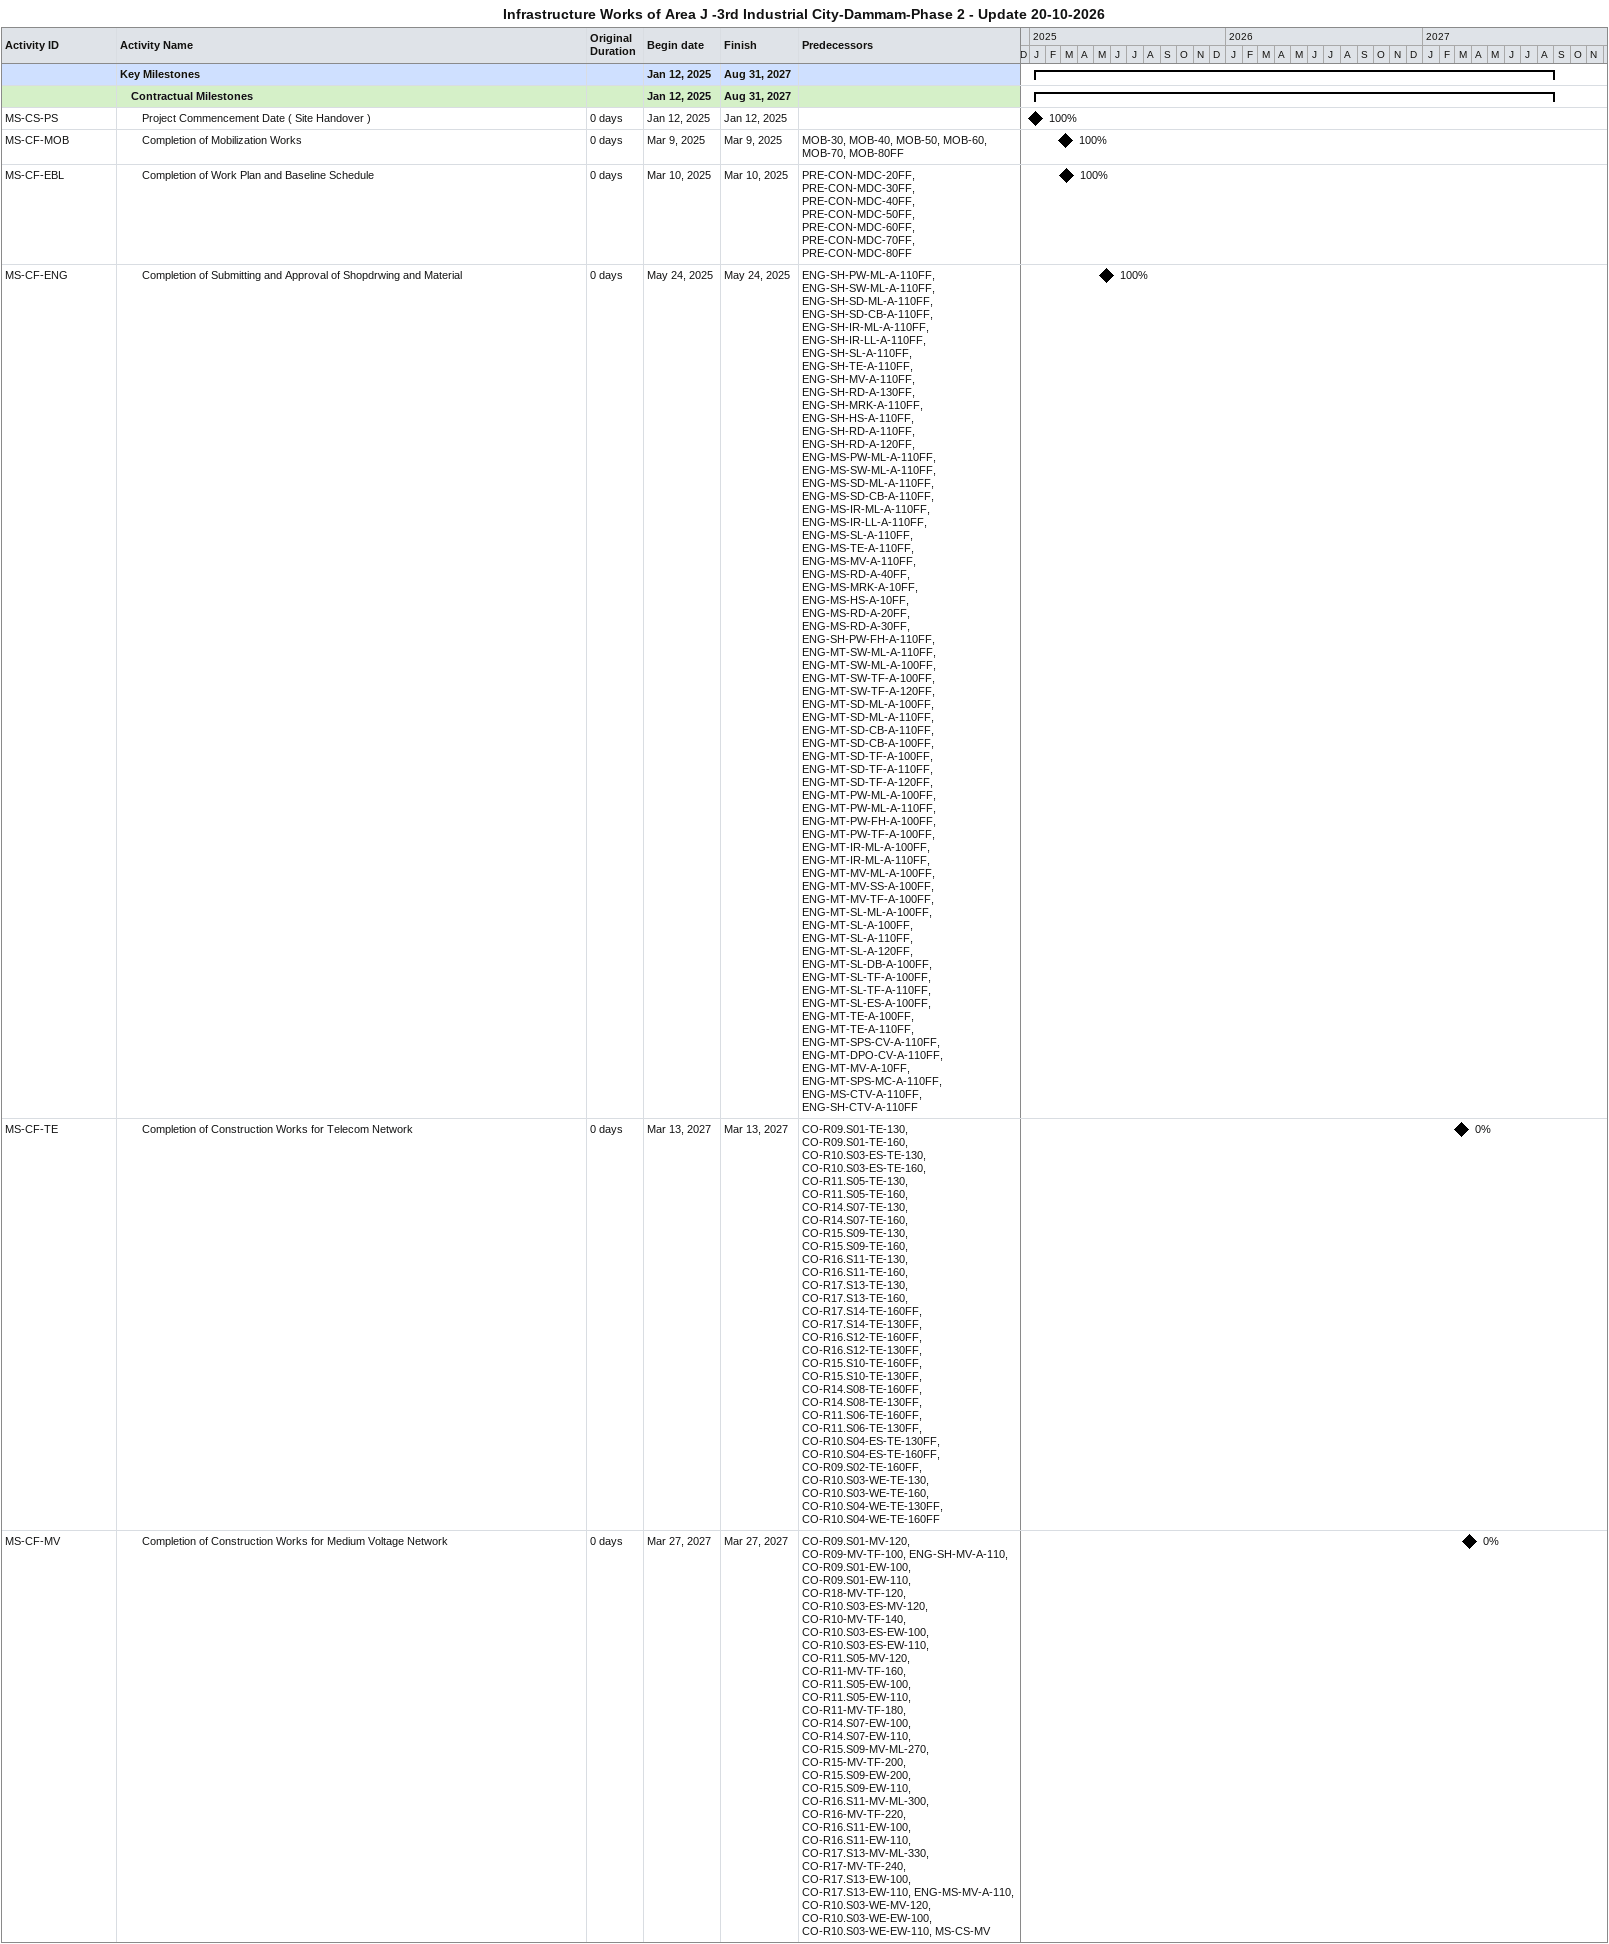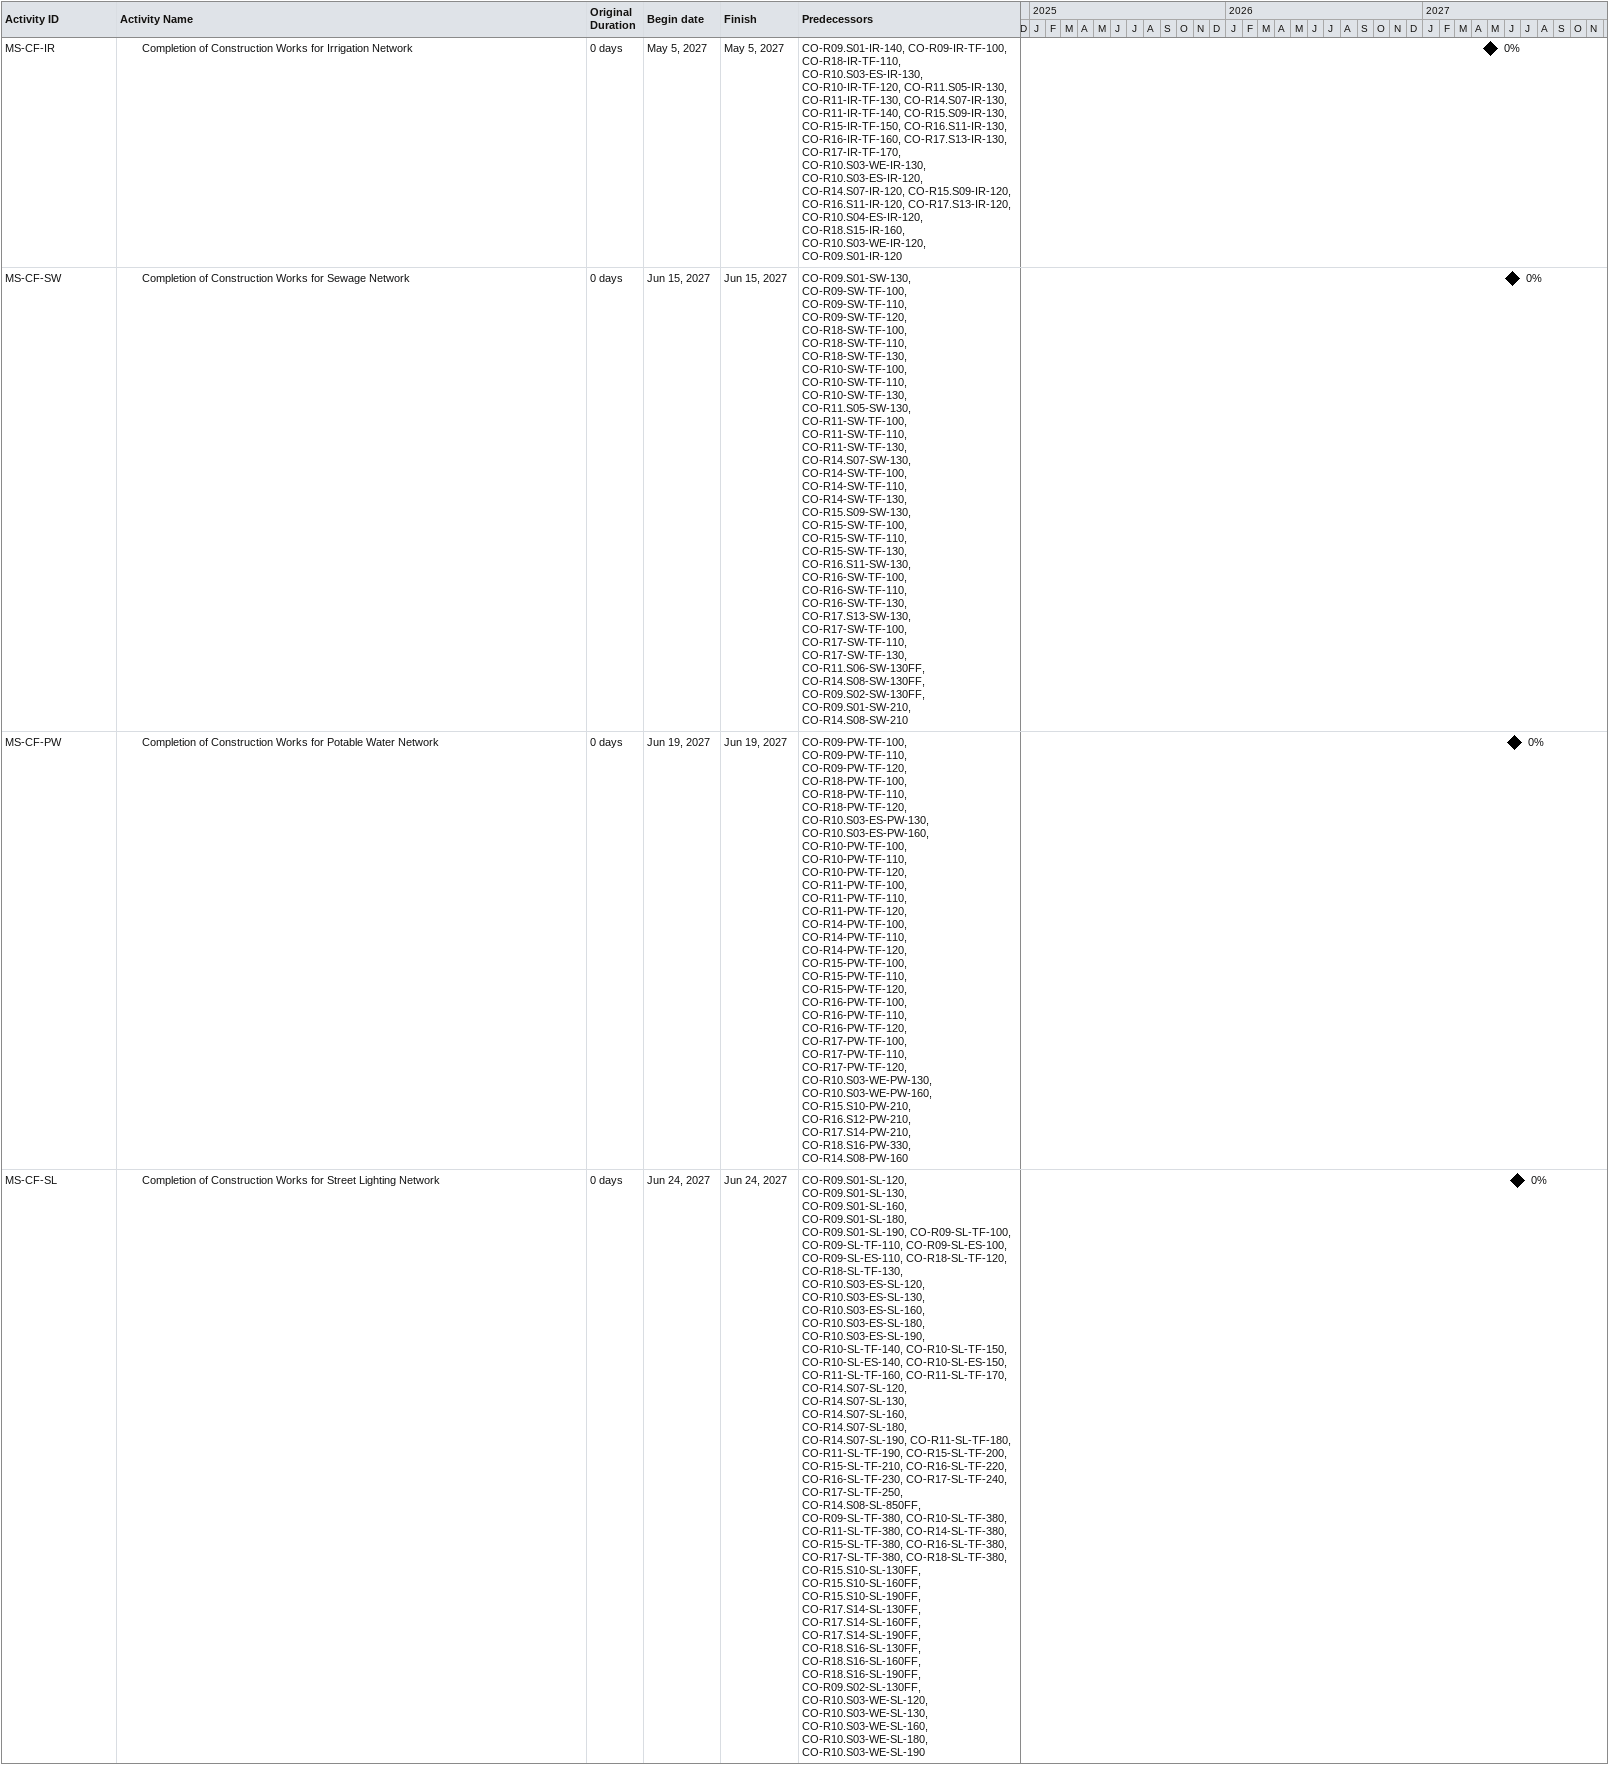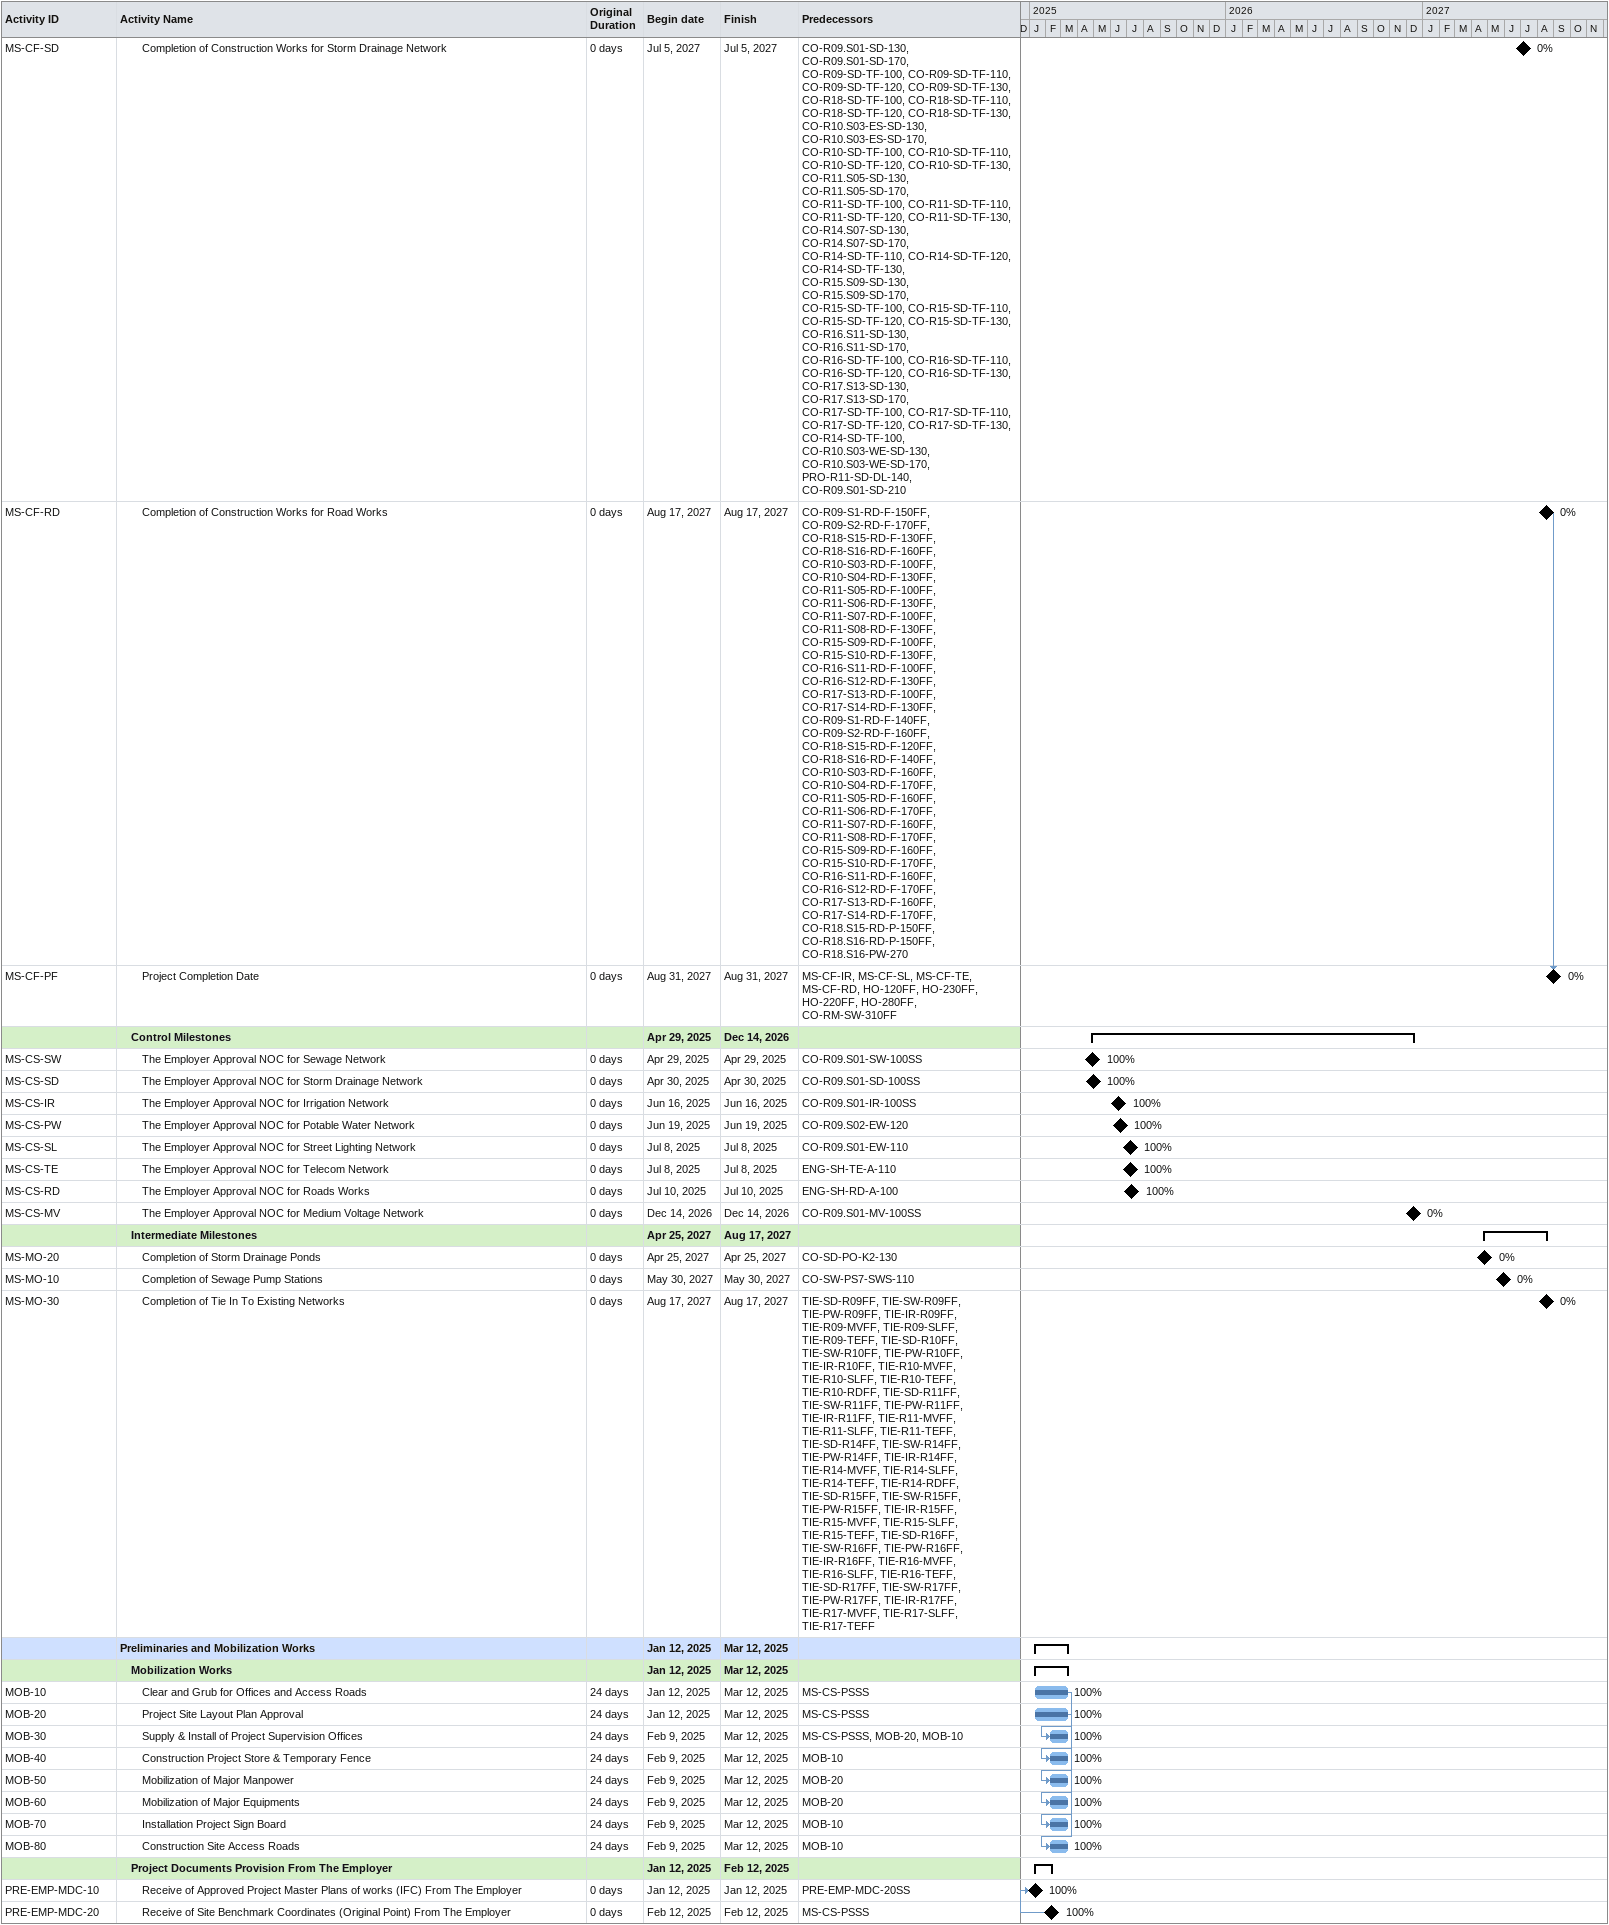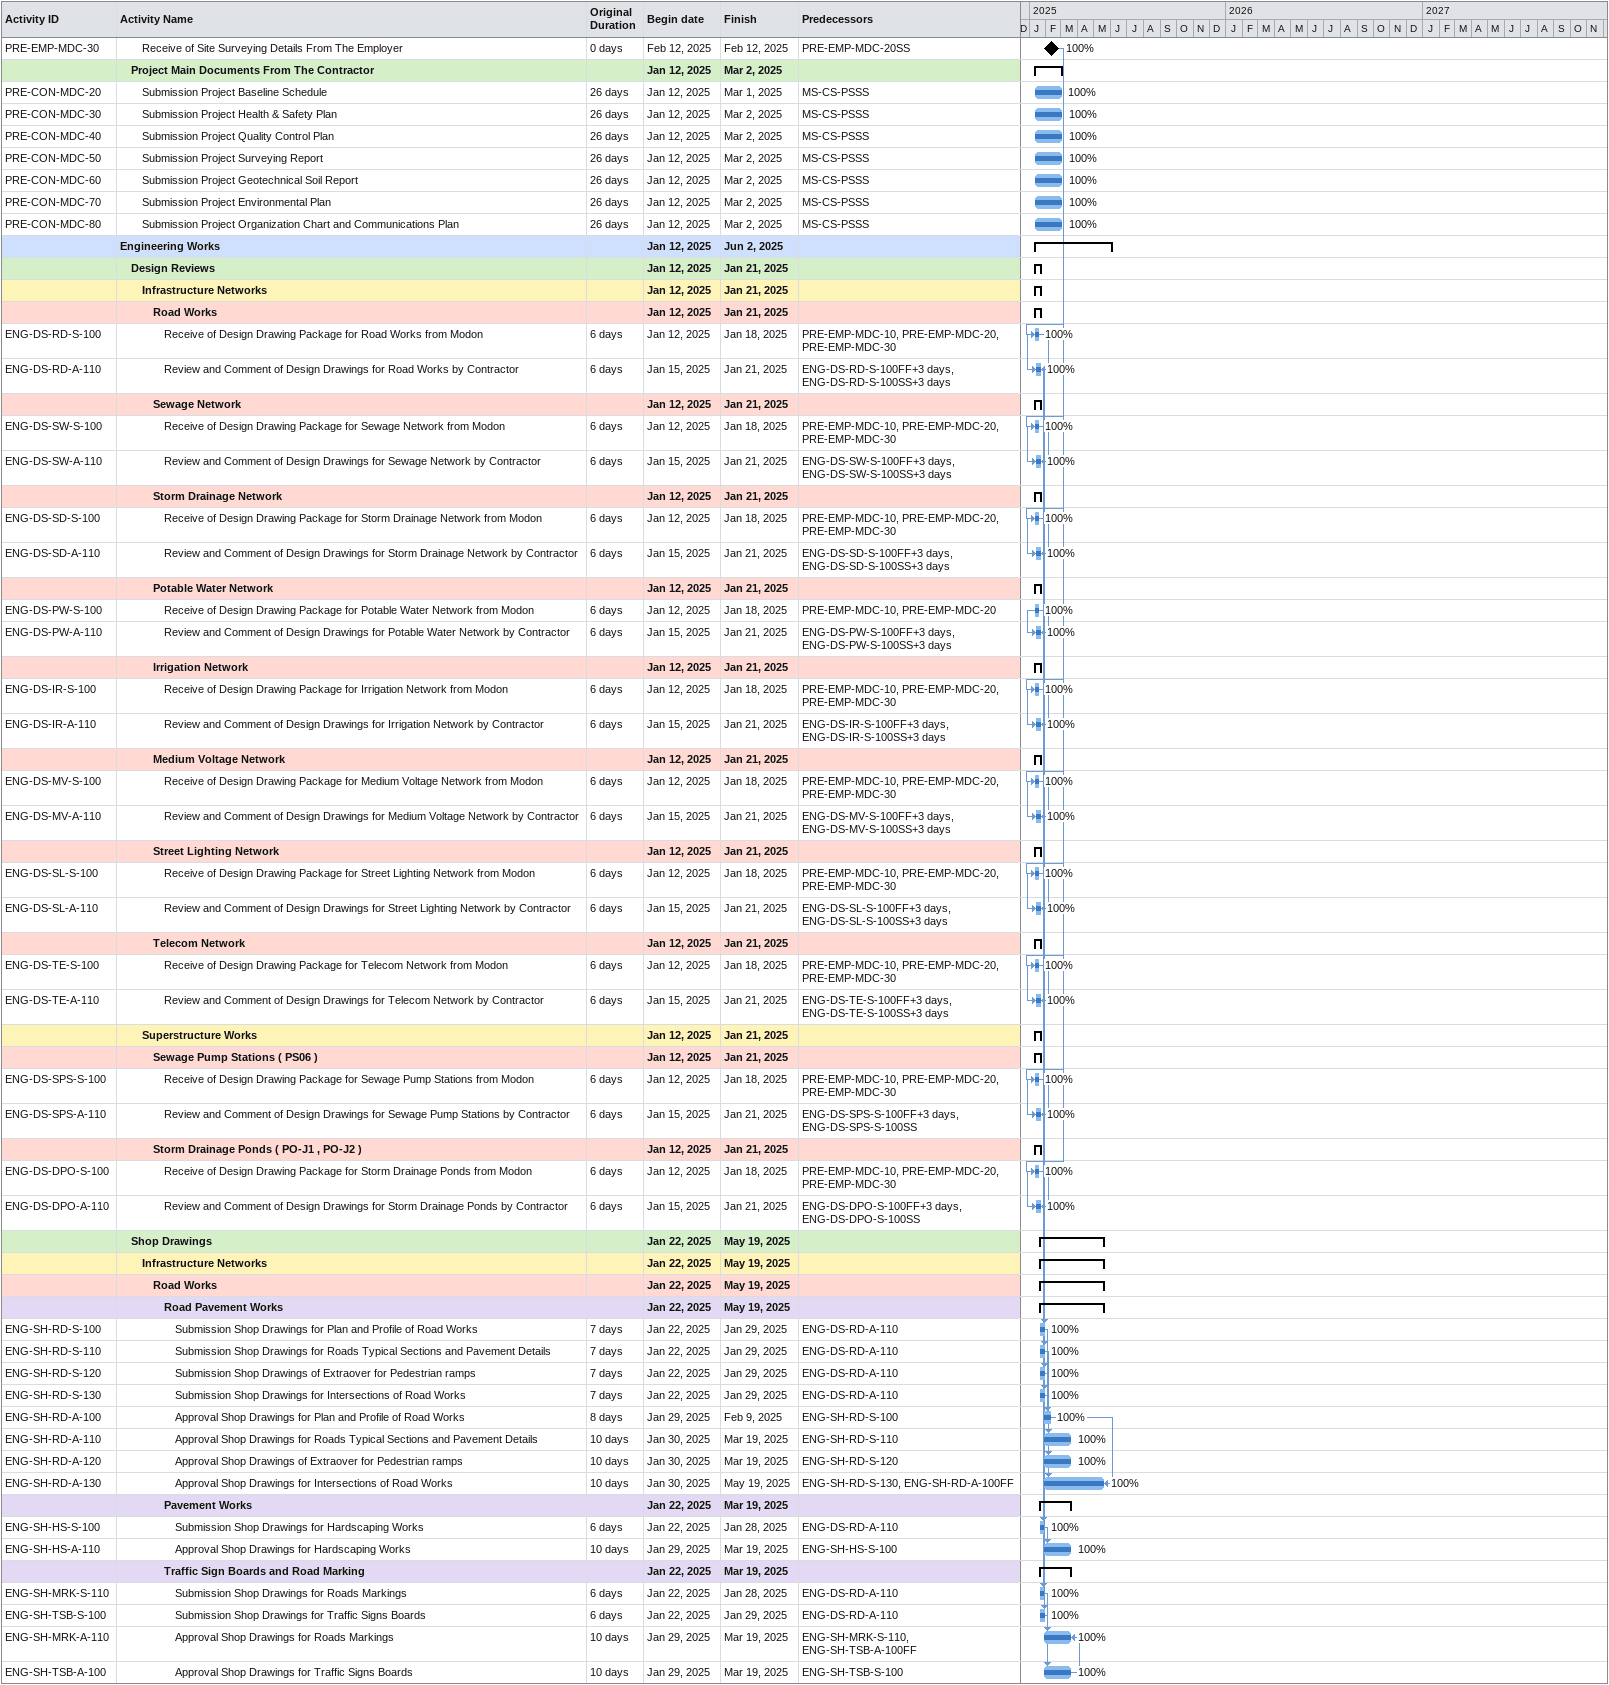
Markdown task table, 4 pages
Infrastructure Works of Area J -3rd Industrial City-Dammam-Phase 2 - Update 20-10-2026

| ID | Level | Task | Original duration | Start | Finish | Predecessors | % complete |
|---|---|---|---|---|---|---|---|
|  | 1 | **Key Milestones** |  | 2025-01-12 | 2027-08-31 |  |  |
|  | 2 | **Contractual Milestones** |  | 2025-01-12 | 2027-08-31 |  |  |
| MS-CS-PS | 3 | Project Commencement Date ( Site Handover ) | 0d | 2025-01-12 | 2025-01-12 |  | 100 |
| MS-CF-MOB | 3 | Completion of Mobilization Works | 0d | 2025-03-09 | 2025-03-09 | MOB-30, MOB-40, MOB-50, MOB-60, MOB-70, MOB-80FF | 100 |
| MS-CF-EBL | 3 | Completion of Work Plan and Baseline Schedule | 0d | 2025-03-10 | 2025-03-10 | PRE-CON-MDC-20FF, PRE-CON-MDC-30FF, PRE-CON-MDC-40FF, PRE-CON-MDC-50FF, PRE-CON-MDC-60FF, PRE-CON-MDC-70FF, PRE-CON-MDC-80FF | 100 |
| MS-CF-ENG | 3 | Completion of Submitting and Approval of Shopdrwing and Material | 0d | 2025-05-24 | 2025-05-24 | ENG-SH-PW-ML-A-110FF, ENG-SH-SW-ML-A-110FF, ENG-SH-SD-ML-A-110FF, ENG-SH-SD-CB-A-110FF, ENG-SH-IR-ML-A-110FF, ENG-SH-IR-LL-A-110FF, ENG-SH-SL-A-110FF, ENG-SH-TE-A-110FF, ENG-SH-MV-A-110FF, ENG-SH-RD-A-130FF, ENG-SH-MRK-A-110FF, ENG-SH-HS-A-110FF, ENG-SH-RD-A-110FF, ENG-SH-RD-A-120FF, ENG-MS-PW-ML-A-110FF, ENG-MS-SW-ML-A-110FF, ENG-MS-SD-ML-A-110FF, ENG-MS-SD-CB-A-110FF, ENG-MS-IR-ML-A-110FF, ENG-MS-IR-LL-A-110FF, ENG-MS-SL-A-110FF, ENG-MS-TE-A-110FF, ENG-MS-MV-A-110FF, ENG-MS-RD-A-40FF, ENG-MS-MRK-A-10FF, ENG-MS-HS-A-10FF, ENG-MS-RD-A-20FF, ENG-MS-RD-A-30FF, ENG-SH-PW-FH-A-110FF, ENG-MT-SW-ML-A-110FF, ENG-MT-SW-ML-A-100FF, ENG-MT-SW-TF-A-100FF, ENG-MT-SW-TF-A-120FF, ENG-MT-SD-ML-A-100FF, ENG-MT-SD-ML-A-110FF, ENG-MT-SD-CB-A-110FF, ENG-MT-SD-CB-A-100FF, ENG-MT-SD-TF-A-100FF, ENG-MT-SD-TF-A-110FF, ENG-MT-SD-TF-A-120FF, ENG-MT-PW-ML-A-100FF, ENG-MT-PW-ML-A-110FF, ENG-MT-PW-FH-A-100FF, ENG-MT-PW-TF-A-100FF, ENG-MT-IR-ML-A-100FF, ENG-MT-IR-ML-A-110FF, ENG-MT-MV-ML-A-100FF, ENG-MT-MV-SS-A-100FF, ENG-MT-MV-TF-A-100FF, ENG-MT-SL-ML-A-100FF, ENG-MT-SL-A-100FF, ENG-MT-SL-A-110FF, ENG-MT-SL-A-120FF, ENG-MT-SL-DB-A-100FF, ENG-MT-SL-TF-A-100FF, ENG-MT-SL-TF-A-110FF, ENG-MT-SL-ES-A-100FF, ENG-MT-TE-A-100FF, ENG-MT-TE-A-110FF, ENG-MT-SPS-CV-A-110FF, ENG-MT-DPO-CV-A-110FF, ENG-MT-MV-A-10FF, ENG-MT-SPS-MC-A-110FF, ENG-MS-CTV-A-110FF, ENG-SH-CTV-A-110FF | 100 |
| MS-CF-TE | 3 | Completion of Construction Works for Telecom Network | 0d | 2027-03-13 | 2027-03-13 | CO-R09.S01-TE-130, CO-R09.S01-TE-160, CO-R10.S03-ES-TE-130, CO-R10.S03-ES-TE-160, CO-R11.S05-TE-130, CO-R11.S05-TE-160, CO-R14.S07-TE-130, CO-R14.S07-TE-160, CO-R15.S09-TE-130, CO-R15.S09-TE-160, CO-R16.S11-TE-130, CO-R16.S11-TE-160, CO-R17.S13-TE-130, CO-R17.S13-TE-160, CO-R17.S14-TE-160FF, CO-R17.S14-TE-130FF, CO-R16.S12-TE-160FF, CO-R16.S12-TE-130FF, CO-R15.S10-TE-160FF, CO-R15.S10-TE-130FF, CO-R14.S08-TE-160FF, CO-R14.S08-TE-130FF, CO-R11.S06-TE-160FF, CO-R11.S06-TE-130FF, CO-R10.S04-ES-TE-130FF, CO-R10.S04-ES-TE-160FF, CO-R09.S02-TE-160FF, CO-R10.S03-WE-TE-130, CO-R10.S03-WE-TE-160, CO-R10.S04-WE-TE-130FF, CO-R10.S04-WE-TE-160FF | 0 |
| MS-CF-MV | 3 | Completion of Construction Works for Medium Voltage Network | 0d | 2027-03-27 | 2027-03-27 | CO-R09.S01-MV-120, CO-R09-MV-TF-100, ENG-SH-MV-A-110, CO-R09.S01-EW-100, CO-R09.S01-EW-110, CO-R18-MV-TF-120, CO-R10.S03-ES-MV-120, CO-R10-MV-TF-140, CO-R10.S03-ES-EW-100, CO-R10.S03-ES-EW-110, CO-R11.S05-MV-120, CO-R11-MV-TF-160, CO-R11.S05-EW-100, CO-R11.S05-EW-110, CO-R11-MV-TF-180, CO-R14.S07-EW-100, CO-R14.S07-EW-110, CO-R15.S09-MV-ML-270, CO-R15-MV-TF-200, CO-R15.S09-EW-200, CO-R15.S09-EW-110, CO-R16.S11-MV-ML-300, CO-R16-MV-TF-220, CO-R16.S11-EW-100, CO-R16.S11-EW-110, CO-R17.S13-MV-ML-330, CO-R17-MV-TF-240, CO-R17.S13-EW-100, CO-R17.S13-EW-110, ENG-MS-MV-A-110, CO-R10.S03-WE-MV-120, CO-R10.S03-WE-EW-100, CO-R10.S03-WE-EW-110, MS-CS-MV | 0 |
| MS-CF-IR | 3 | Completion of Construction Works for Irrigation Network | 0d | 2027-05-05 | 2027-05-05 | CO-R09.S01-IR-140, CO-R09-IR-TF-100, CO-R18-IR-TF-110, CO-R10.S03-ES-IR-130, CO-R10-IR-TF-120, CO-R11.S05-IR-130, CO-R11-IR-TF-130, CO-R14.S07-IR-130, CO-R11-IR-TF-140, CO-R15.S09-IR-130, CO-R15-IR-TF-150, CO-R16.S11-IR-130, CO-R16-IR-TF-160, CO-R17.S13-IR-130, CO-R17-IR-TF-170, CO-R10.S03-WE-IR-130, CO-R10.S03-ES-IR-120, CO-R14.S07-IR-120, CO-R15.S09-IR-120, CO-R16.S11-IR-120, CO-R17.S13-IR-120, CO-R10.S04-ES-IR-120, CO-R18.S15-IR-160, CO-R10.S03-WE-IR-120, CO-R09.S01-IR-120 | 0 |
| MS-CF-SW | 3 | Completion of Construction Works for Sewage Network | 0d | 2027-06-15 | 2027-06-15 | CO-R09.S01-SW-130, CO-R09-SW-TF-100, CO-R09-SW-TF-110, CO-R09-SW-TF-120, CO-R18-SW-TF-100, CO-R18-SW-TF-110, CO-R18-SW-TF-130, CO-R10-SW-TF-100, CO-R10-SW-TF-110, CO-R10-SW-TF-130, CO-R11.S05-SW-130, CO-R11-SW-TF-100, CO-R11-SW-TF-110, CO-R11-SW-TF-130, CO-R14.S07-SW-130, CO-R14-SW-TF-100, CO-R14-SW-TF-110, CO-R14-SW-TF-130, CO-R15.S09-SW-130, CO-R15-SW-TF-100, CO-R15-SW-TF-110, CO-R15-SW-TF-130, CO-R16.S11-SW-130, CO-R16-SW-TF-100, CO-R16-SW-TF-110, CO-R16-SW-TF-130, CO-R17.S13-SW-130, CO-R17-SW-TF-100, CO-R17-SW-TF-110, CO-R17-SW-TF-130, CO-R11.S06-SW-130FF, CO-R14.S08-SW-130FF, CO-R09.S02-SW-130FF, CO-R09.S01-SW-210, CO-R14.S08-SW-210 | 0 |
| MS-CF-PW | 3 | Completion of Construction Works for Potable Water Network | 0d | 2027-06-19 | 2027-06-19 | CO-R09-PW-TF-100, CO-R09-PW-TF-110, CO-R09-PW-TF-120, CO-R18-PW-TF-100, CO-R18-PW-TF-110, CO-R18-PW-TF-120, CO-R10.S03-ES-PW-130, CO-R10.S03-ES-PW-160, CO-R10-PW-TF-100, CO-R10-PW-TF-110, CO-R10-PW-TF-120, CO-R11-PW-TF-100, CO-R11-PW-TF-110, CO-R11-PW-TF-120, CO-R14-PW-TF-100, CO-R14-PW-TF-110, CO-R14-PW-TF-120, CO-R15-PW-TF-100, CO-R15-PW-TF-110, CO-R15-PW-TF-120, CO-R16-PW-TF-100, CO-R16-PW-TF-110, CO-R16-PW-TF-120, CO-R17-PW-TF-100, CO-R17-PW-TF-110, CO-R17-PW-TF-120, CO-R10.S03-WE-PW-130, CO-R10.S03-WE-PW-160, CO-R15.S10-PW-210, CO-R16.S12-PW-210, CO-R17.S14-PW-210, CO-R18.S16-PW-330, CO-R14.S08-PW-160 | 0 |
| MS-CF-SL | 3 | Completion of Construction Works for Street Lighting Network | 0d | 2027-06-24 | 2027-06-24 | CO-R09.S01-SL-120, CO-R09.S01-SL-130, CO-R09.S01-SL-160, CO-R09.S01-SL-180, CO-R09.S01-SL-190, CO-R09-SL-TF-100, CO-R09-SL-TF-110, CO-R09-SL-ES-100, CO-R09-SL-ES-110, CO-R18-SL-TF-120, CO-R18-SL-TF-130, CO-R10.S03-ES-SL-120, CO-R10.S03-ES-SL-130, CO-R10.S03-ES-SL-160, CO-R10.S03-ES-SL-180, CO-R10.S03-ES-SL-190, CO-R10-SL-TF-140, CO-R10-SL-TF-150, CO-R10-SL-ES-140, CO-R10-SL-ES-150, CO-R11-SL-TF-160, CO-R11-SL-TF-170, CO-R14.S07-SL-120, CO-R14.S07-SL-130, CO-R14.S07-SL-160, CO-R14.S07-SL-180, CO-R14.S07-SL-190, CO-R11-SL-TF-180, CO-R11-SL-TF-190, CO-R15-SL-TF-200, CO-R15-SL-TF-210, CO-R16-SL-TF-220, CO-R16-SL-TF-230, CO-R17-SL-TF-240, CO-R17-SL-TF-250, CO-R14.S08-SL-850FF, CO-R09-SL-TF-380, CO-R10-SL-TF-380, CO-R11-SL-TF-380, CO-R14-SL-TF-380, CO-R15-SL-TF-380, CO-R16-SL-TF-380, CO-R17-SL-TF-380, CO-R18-SL-TF-380, CO-R15.S10-SL-130FF, CO-R15.S10-SL-160FF, CO-R15.S10-SL-190FF, CO-R17.S14-SL-130FF, CO-R17.S14-SL-160FF, CO-R17.S14-SL-190FF, CO-R18.S16-SL-130FF, CO-R18.S16-SL-160FF, CO-R18.S16-SL-190FF, CO-R09.S02-SL-130FF, CO-R10.S03-WE-SL-120, CO-R10.S03-WE-SL-130, CO-R10.S03-WE-SL-160, CO-R10.S03-WE-SL-180, CO-R10.S03-WE-SL-190 | 0 |
| MS-CF-SD | 3 | Completion of Construction Works for Storm Drainage Network | 0d | 2027-07-05 | 2027-07-05 | CO-R09.S01-SD-130, CO-R09.S01-SD-170, CO-R09-SD-TF-100, CO-R09-SD-TF-110, CO-R09-SD-TF-120, CO-R09-SD-TF-130, CO-R18-SD-TF-100, CO-R18-SD-TF-110, CO-R18-SD-TF-120, CO-R18-SD-TF-130, CO-R10.S03-ES-SD-130, CO-R10.S03-ES-SD-170, CO-R10-SD-TF-100, CO-R10-SD-TF-110, CO-R10-SD-TF-120, CO-R10-SD-TF-130, CO-R11.S05-SD-130, CO-R11.S05-SD-170, CO-R11-SD-TF-100, CO-R11-SD-TF-110, CO-R11-SD-TF-120, CO-R11-SD-TF-130, CO-R14.S07-SD-130, CO-R14.S07-SD-170, CO-R14-SD-TF-110, CO-R14-SD-TF-120, CO-R14-SD-TF-130, CO-R15.S09-SD-130, CO-R15.S09-SD-170, CO-R15-SD-TF-100, CO-R15-SD-TF-110, CO-R15-SD-TF-120, CO-R15-SD-TF-130, CO-R16.S11-SD-130, CO-R16.S11-SD-170, CO-R16-SD-TF-100, CO-R16-SD-TF-110, CO-R16-SD-TF-120, CO-R16-SD-TF-130, CO-R17.S13-SD-130, CO-R17.S13-SD-170, CO-R17-SD-TF-100, CO-R17-SD-TF-110, CO-R17-SD-TF-120, CO-R17-SD-TF-130, CO-R14-SD-TF-100, CO-R10.S03-WE-SD-130, CO-R10.S03-WE-SD-170, PRO-R11-SD-DL-140, CO-R09.S01-SD-210 | 0 |
| MS-CF-RD | 3 | Completion of Construction Works for Road Works | 0d | 2027-08-17 | 2027-08-17 | CO-R09-S1-RD-F-150FF, CO-R09-S2-RD-F-170FF, CO-R18-S15-RD-F-130FF, CO-R18-S16-RD-F-160FF, CO-R10-S03-RD-F-100FF, CO-R10-S04-RD-F-130FF, CO-R11-S05-RD-F-100FF, CO-R11-S06-RD-F-130FF, CO-R11-S07-RD-F-100FF, CO-R11-S08-RD-F-130FF, CO-R15-S09-RD-F-100FF, CO-R15-S10-RD-F-130FF, CO-R16-S11-RD-F-100FF, CO-R16-S12-RD-F-130FF, CO-R17-S13-RD-F-100FF, CO-R17-S14-RD-F-130FF, CO-R09-S1-RD-F-140FF, CO-R09-S2-RD-F-160FF, CO-R18-S15-RD-F-120FF, CO-R18-S16-RD-F-140FF, CO-R10-S03-RD-F-160FF, CO-R10-S04-RD-F-170FF, CO-R11-S05-RD-F-160FF, CO-R11-S06-RD-F-170FF, CO-R11-S07-RD-F-160FF, CO-R11-S08-RD-F-170FF, CO-R15-S09-RD-F-160FF, CO-R15-S10-RD-F-170FF, CO-R16-S11-RD-F-160FF, CO-R16-S12-RD-F-170FF, CO-R17-S13-RD-F-160FF, CO-R17-S14-RD-F-170FF, CO-R18.S15-RD-P-150FF, CO-R18.S16-RD-P-150FF, CO-R18.S16-PW-270 | 0 |
| MS-CF-PF | 3 | Project Completion Date | 0d | 2027-08-31 | 2027-08-31 | MS-CF-IR, MS-CF-SL, MS-CF-TE, MS-CF-RD, HO-120FF, HO-230FF, HO-220FF, HO-280FF, CO-RM-SW-310FF | 0 |
|  | 2 | **Control Milestones** |  | 2025-04-29 | 2026-12-14 |  |  |
| MS-CS-SW | 3 | The Employer Approval NOC for Sewage Network | 0d | 2025-04-29 | 2025-04-29 | CO-R09.S01-SW-100SS | 100 |
| MS-CS-SD | 3 | The Employer Approval NOC for Storm Drainage Network | 0d | 2025-04-30 | 2025-04-30 | CO-R09.S01-SD-100SS | 100 |
| MS-CS-IR | 3 | The Employer Approval NOC for Irrigation Network | 0d | 2025-06-16 | 2025-06-16 | CO-R09.S01-IR-100SS | 100 |
| MS-CS-PW | 3 | The Employer Approval NOC for Potable Water Network | 0d | 2025-06-19 | 2025-06-19 | CO-R09.S02-EW-120 | 100 |
| MS-CS-SL | 3 | The Employer Approval NOC for Street Lighting Network | 0d | 2025-07-08 | 2025-07-08 | CO-R09.S01-EW-110 | 100 |
| MS-CS-TE | 3 | The Employer Approval NOC for Telecom Network | 0d | 2025-07-08 | 2025-07-08 | ENG-SH-TE-A-110 | 100 |
| MS-CS-RD | 3 | The Employer Approval NOC for Roads Works | 0d | 2025-07-10 | 2025-07-10 | ENG-SH-RD-A-100 | 100 |
| MS-CS-MV | 3 | The Employer Approval NOC for Medium Voltage Network | 0d | 2026-12-14 | 2026-12-14 | CO-R09.S01-MV-100SS | 0 |
|  | 2 | **Intermediate Milestones** |  | 2027-04-25 | 2027-08-17 |  |  |
| MS-MO-20 | 3 | Completion of Storm Drainage Ponds | 0d | 2027-04-25 | 2027-04-25 | CO-SD-PO-K2-130 | 0 |
| MS-MO-10 | 3 | Completion of Sewage Pump Stations | 0d | 2027-05-30 | 2027-05-30 | CO-SW-PS7-SWS-110 | 0 |
| MS-MO-30 | 3 | Completion of Tie In To Existing Networks | 0d | 2027-08-17 | 2027-08-17 | TIE-SD-R09FF, TIE-SW-R09FF, TIE-PW-R09FF, TIE-IR-R09FF, TIE-R09-MVFF, TIE-R09-SLFF, TIE-R09-TEFF, TIE-SD-R10FF, TIE-SW-R10FF, TIE-PW-R10FF, TIE-IR-R10FF, TIE-R10-MVFF, TIE-R10-SLFF, TIE-R10-TEFF, TIE-R10-RDFF, TIE-SD-R11FF, TIE-SW-R11FF, TIE-PW-R11FF, TIE-IR-R11FF, TIE-R11-MVFF, TIE-R11-SLFF, TIE-R11-TEFF, TIE-SD-R14FF, TIE-SW-R14FF, TIE-PW-R14FF, TIE-IR-R14FF, TIE-R14-MVFF, TIE-R14-SLFF, TIE-R14-TEFF, TIE-R14-RDFF, TIE-SD-R15FF, TIE-SW-R15FF, TIE-PW-R15FF, TIE-IR-R15FF, TIE-R15-MVFF, TIE-R15-SLFF, TIE-R15-TEFF, TIE-SD-R16FF, TIE-SW-R16FF, TIE-PW-R16FF, TIE-IR-R16FF, TIE-R16-MVFF, TIE-R16-SLFF, TIE-R16-TEFF, TIE-SD-R17FF, TIE-SW-R17FF, TIE-PW-R17FF, TIE-IR-R17FF, TIE-R17-MVFF, TIE-R17-SLFF, TIE-R17-TEFF | 0 |
|  | 1 | **Preliminaries and Mobilization Works** |  | 2025-01-12 | 2025-03-12 |  |  |
|  | 2 | **Mobilization Works** |  | 2025-01-12 | 2025-03-12 |  |  |
| MOB-10 | 3 | Clear and Grub for Offices and Access Roads | 24d | 2025-01-12 | 2025-03-12 | MS-CS-PSSS | 100 |
| MOB-20 | 3 | Project Site Layout Plan Approval | 24d | 2025-01-12 | 2025-03-12 | MS-CS-PSSS | 100 |
| MOB-30 | 3 | Supply & Install of Project Supervision Offices | 24d | 2025-02-09 | 2025-03-12 | MS-CS-PSSS, MOB-20, MOB-10 | 100 |
| MOB-40 | 3 | Construction Project Store & Temporary Fence | 24d | 2025-02-09 | 2025-03-12 | MOB-10 | 100 |
| MOB-50 | 3 | Mobilization of Major Manpower | 24d | 2025-02-09 | 2025-03-12 | MOB-20 | 100 |
| MOB-60 | 3 | Mobilization of Major Equipments | 24d | 2025-02-09 | 2025-03-12 | MOB-20 | 100 |
| MOB-70 | 3 | Installation Project Sign Board | 24d | 2025-02-09 | 2025-03-12 | MOB-10 | 100 |
| MOB-80 | 3 | Construction Site Access Roads | 24d | 2025-02-09 | 2025-03-12 | MOB-10 | 100 |
|  | 2 | **Project Documents Provision From The Employer** |  | 2025-01-12 | 2025-02-12 |  |  |
| PRE-EMP-MDC-10 | 3 | Receive of Approved Project Master Plans of works (IFC) From The Employer | 0d | 2025-01-12 | 2025-01-12 | PRE-EMP-MDC-20SS | 100 |
| PRE-EMP-MDC-20 | 3 | Receive of Site Benchmark Coordinates (Original Point) From The Employer | 0d | 2025-02-12 | 2025-02-12 | MS-CS-PSSS | 100 |
| PRE-EMP-MDC-30 | 3 | Receive of Site Surveying Details From The Employer | 0d | 2025-02-12 | 2025-02-12 | PRE-EMP-MDC-20SS | 100 |
|  | 2 | **Project Main Documents From The Contractor** |  | 2025-01-12 | 2025-03-02 |  |  |
| PRE-CON-MDC-20 | 3 | Submission Project Baseline Schedule | 26d | 2025-01-12 | 2025-03-01 | MS-CS-PSSS | 100 |
| PRE-CON-MDC-30 | 3 | Submission Project Health & Safety Plan | 26d | 2025-01-12 | 2025-03-02 | MS-CS-PSSS | 100 |
| PRE-CON-MDC-40 | 3 | Submission Project Quality Control Plan | 26d | 2025-01-12 | 2025-03-02 | MS-CS-PSSS | 100 |
| PRE-CON-MDC-50 | 3 | Submission Project Surveying Report | 26d | 2025-01-12 | 2025-03-02 | MS-CS-PSSS | 100 |
| PRE-CON-MDC-60 | 3 | Submission Project Geotechnical Soil Report | 26d | 2025-01-12 | 2025-03-02 | MS-CS-PSSS | 100 |
| PRE-CON-MDC-70 | 3 | Submission Project Environmental Plan | 26d | 2025-01-12 | 2025-03-02 | MS-CS-PSSS | 100 |
| PRE-CON-MDC-80 | 3 | Submission Project Organization Chart and Communications Plan | 26d | 2025-01-12 | 2025-03-02 | MS-CS-PSSS | 100 |
|  | 1 | **Engineering Works** |  | 2025-01-12 | 2025-06-02 |  |  |
|  | 2 | **Design Reviews** |  | 2025-01-12 | 2025-01-21 |  |  |
|  | 3 | **Infrastructure Networks** |  | 2025-01-12 | 2025-01-21 |  |  |
|  | 4 | **Road Works** |  | 2025-01-12 | 2025-01-21 |  |  |
| ENG-DS-RD-S-100 | 5 | Receive of Design Drawing Package for Road Works from Modon | 6d | 2025-01-12 | 2025-01-18 | PRE-EMP-MDC-10, PRE-EMP-MDC-20, PRE-EMP-MDC-30 | 100 |
| ENG-DS-RD-A-110 | 5 | Review and Comment of Design Drawings for Road Works by Contractor | 6d | 2025-01-15 | 2025-01-21 | ENG-DS-RD-S-100FF+3d, ENG-DS-RD-S-100SS+3d | 100 |
|  | 4 | **Sewage Network** |  | 2025-01-12 | 2025-01-21 |  |  |
| ENG-DS-SW-S-100 | 5 | Receive of Design Drawing Package for Sewage Network from Modon | 6d | 2025-01-12 | 2025-01-18 | PRE-EMP-MDC-10, PRE-EMP-MDC-20, PRE-EMP-MDC-30 | 100 |
| ENG-DS-SW-A-110 | 5 | Review and Comment of Design Drawings for Sewage Network by Contractor | 6d | 2025-01-15 | 2025-01-21 | ENG-DS-SW-S-100FF+3d, ENG-DS-SW-S-100SS+3d | 100 |
|  | 4 | **Storm Drainage Network** |  | 2025-01-12 | 2025-01-21 |  |  |
| ENG-DS-SD-S-100 | 5 | Receive of Design Drawing Package for Storm Drainage Network from Modon | 6d | 2025-01-12 | 2025-01-18 | PRE-EMP-MDC-10, PRE-EMP-MDC-20, PRE-EMP-MDC-30 | 100 |
| ENG-DS-SD-A-110 | 5 | Review and Comment of Design Drawings for Storm Drainage Network by Contractor | 6d | 2025-01-15 | 2025-01-21 | ENG-DS-SD-S-100FF+3d, ENG-DS-SD-S-100SS+3d | 100 |
|  | 4 | **Potable Water Network** |  | 2025-01-12 | 2025-01-21 |  |  |
| ENG-DS-PW-S-100 | 5 | Receive of Design Drawing Package for Potable Water Network from Modon | 6d | 2025-01-12 | 2025-01-18 | PRE-EMP-MDC-10, PRE-EMP-MDC-20 | 100 |
| ENG-DS-PW-A-110 | 5 | Review and Comment of Design Drawings for Potable Water Network by Contractor | 6d | 2025-01-15 | 2025-01-21 | ENG-DS-PW-S-100FF+3d, ENG-DS-PW-S-100SS+3d | 100 |
|  | 4 | **Irrigation Network** |  | 2025-01-12 | 2025-01-21 |  |  |
| ENG-DS-IR-S-100 | 5 | Receive of Design Drawing Package for Irrigation Network from Modon | 6d | 2025-01-12 | 2025-01-18 | PRE-EMP-MDC-10, PRE-EMP-MDC-20, PRE-EMP-MDC-30 | 100 |
| ENG-DS-IR-A-110 | 5 | Review and Comment of Design Drawings for Irrigation Network by Contractor | 6d | 2025-01-15 | 2025-01-21 | ENG-DS-IR-S-100FF+3d, ENG-DS-IR-S-100SS+3d | 100 |
|  | 4 | **Medium Voltage Network** |  | 2025-01-12 | 2025-01-21 |  |  |
| ENG-DS-MV-S-100 | 5 | Receive of Design Drawing Package for Medium Voltage Network from Modon | 6d | 2025-01-12 | 2025-01-18 | PRE-EMP-MDC-10, PRE-EMP-MDC-20, PRE-EMP-MDC-30 | 100 |
| ENG-DS-MV-A-110 | 5 | Review and Comment of Design Drawings for Medium Voltage Network by Contractor | 6d | 2025-01-15 | 2025-01-21 | ENG-DS-MV-S-100FF+3d, ENG-DS-MV-S-100SS+3d | 100 |
|  | 4 | **Street Lighting Network** |  | 2025-01-12 | 2025-01-21 |  |  |
| ENG-DS-SL-S-100 | 5 | Receive of Design Drawing Package for Street Lighting Network from Modon | 6d | 2025-01-12 | 2025-01-18 | PRE-EMP-MDC-10, PRE-EMP-MDC-20, PRE-EMP-MDC-30 | 100 |
| ENG-DS-SL-A-110 | 5 | Review and Comment of Design Drawings for Street Lighting Network by Contractor | 6d | 2025-01-15 | 2025-01-21 | ENG-DS-SL-S-100FF+3d, ENG-DS-SL-S-100SS+3d | 100 |
|  | 4 | **Telecom Network** |  | 2025-01-12 | 2025-01-21 |  |  |
| ENG-DS-TE-S-100 | 5 | Receive of Design Drawing Package for Telecom Network from Modon | 6d | 2025-01-12 | 2025-01-18 | PRE-EMP-MDC-10, PRE-EMP-MDC-20, PRE-EMP-MDC-30 | 100 |
| ENG-DS-TE-A-110 | 5 | Review and Comment of Design Drawings for Telecom Network by Contractor | 6d | 2025-01-15 | 2025-01-21 | ENG-DS-TE-S-100FF+3d, ENG-DS-TE-S-100SS+3d | 100 |
|  | 3 | **Superstructure Works** |  | 2025-01-12 | 2025-01-21 |  |  |
|  | 4 | **Sewage Pump Stations ( PS06 )** |  | 2025-01-12 | 2025-01-21 |  |  |
| ENG-DS-SPS-S-100 | 5 | Receive of Design Drawing Package for Sewage Pump Stations from Modon | 6d | 2025-01-12 | 2025-01-18 | PRE-EMP-MDC-10, PRE-EMP-MDC-20, PRE-EMP-MDC-30 | 100 |
| ENG-DS-SPS-A-110 | 5 | Review and Comment of Design Drawings for Sewage Pump Stations by Contractor | 6d | 2025-01-15 | 2025-01-21 | ENG-DS-SPS-S-100FF+3d, ENG-DS-SPS-S-100SS | 100 |
|  | 4 | **Storm Drainage Ponds ( PO-J1 , PO-J2 )** |  | 2025-01-12 | 2025-01-21 |  |  |
| ENG-DS-DPO-S-100 | 5 | Receive of Design Drawing Package for Storm Drainage Ponds from Modon | 6d | 2025-01-12 | 2025-01-18 | PRE-EMP-MDC-10, PRE-EMP-MDC-20, PRE-EMP-MDC-30 | 100 |
| ENG-DS-DPO-A-110 | 5 | Review and Comment of Design Drawings for Storm Drainage Ponds by Contractor | 6d | 2025-01-15 | 2025-01-21 | ENG-DS-DPO-S-100FF+3d, ENG-DS-DPO-S-100SS | 100 |
|  | 2 | **Shop Drawings** |  | 2025-01-22 | 2025-05-19 |  |  |
|  | 3 | **Infrastructure Networks** |  | 2025-01-22 | 2025-05-19 |  |  |
|  | 4 | **Road Works** |  | 2025-01-22 | 2025-05-19 |  |  |
|  | 5 | **Road Pavement Works** |  | 2025-01-22 | 2025-05-19 |  |  |
| ENG-SH-RD-S-100 | 6 | Submission Shop Drawings for Plan and Profile of Road Works | 7d | 2025-01-22 | 2025-01-29 | ENG-DS-RD-A-110 | 100 |
| ENG-SH-RD-S-110 | 6 | Submission Shop Drawings for Roads Typical Sections and Pavement Details | 7d | 2025-01-22 | 2025-01-29 | ENG-DS-RD-A-110 | 100 |
| ENG-SH-RD-S-120 | 6 | Submission Shop Drawings of Extraover for Pedestrian ramps | 7d | 2025-01-22 | 2025-01-29 | ENG-DS-RD-A-110 | 100 |
| ENG-SH-RD-S-130 | 6 | Submission Shop Drawings for Intersections of Road Works | 7d | 2025-01-22 | 2025-01-29 | ENG-DS-RD-A-110 | 100 |
| ENG-SH-RD-A-100 | 6 | Approval Shop Drawings for Plan and Profile of Road Works | 8d | 2025-01-29 | 2025-02-09 | ENG-SH-RD-S-100 | 100 |
| ENG-SH-RD-A-110 | 6 | Approval Shop Drawings for Roads Typical Sections and Pavement Details | 10d | 2025-01-30 | 2025-03-19 | ENG-SH-RD-S-110 | 100 |
| ENG-SH-RD-A-120 | 6 | Approval Shop Drawings of Extraover for Pedestrian ramps | 10d | 2025-01-30 | 2025-03-19 | ENG-SH-RD-S-120 | 100 |
| ENG-SH-RD-A-130 | 6 | Approval Shop Drawings for Intersections of Road Works | 10d | 2025-01-30 | 2025-05-19 | ENG-SH-RD-S-130, ENG-SH-RD-A-100FF | 100 |
|  | 5 | **Pavement Works** |  | 2025-01-22 | 2025-03-19 |  |  |
| ENG-SH-HS-S-100 | 6 | Submission Shop Drawings for Hardscaping Works | 6d | 2025-01-22 | 2025-01-28 | ENG-DS-RD-A-110 | 100 |
| ENG-SH-HS-A-110 | 6 | Approval Shop Drawings for Hardscaping Works | 10d | 2025-01-29 | 2025-03-19 | ENG-SH-HS-S-100 | 100 |
|  | 5 | **Traffic Sign Boards and Road Marking** |  | 2025-01-22 | 2025-03-19 |  |  |
| ENG-SH-MRK-S-110 | 6 | Submission Shop Drawings for Roads Markings | 6d | 2025-01-22 | 2025-01-28 | ENG-DS-RD-A-110 | 100 |
| ENG-SH-TSB-S-100 | 6 | Submission Shop Drawings for Traffic Signs Boards | 6d | 2025-01-22 | 2025-01-29 | ENG-DS-RD-A-110 | 100 |
| ENG-SH-MRK-A-110 | 6 | Approval Shop Drawings for Roads Markings | 10d | 2025-01-29 | 2025-03-19 | ENG-SH-MRK-S-110, ENG-SH-TSB-A-100FF | 100 |
| ENG-SH-TSB-A-100 | 6 | Approval Shop Drawings for Traffic Signs Boards | 10d | 2025-01-29 | 2025-03-19 | ENG-SH-TSB-S-100 | 100 |
